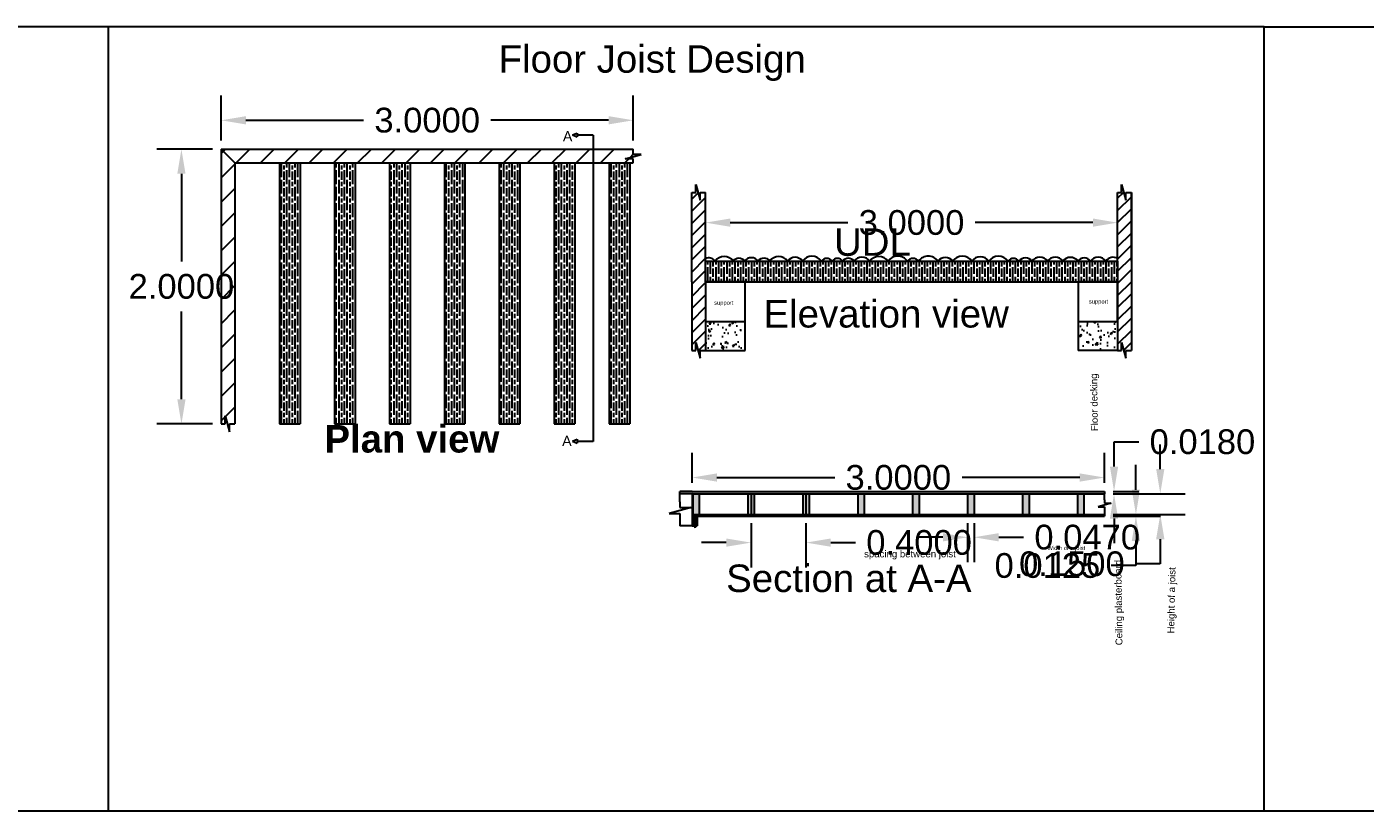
# Model space of a CAD drawing. Header units: inches. Extents: x 16.9 to 90.4, y 6.4 to 23.7.
# Drawn here: x 51.82 to 61.56, y 6.43 to 12.14 of the extents above; entities that cross this region are included whole.
import ezdxf

# ---------------------------------------------------------------- set-up
doc = ezdxf.new("R2010")
doc.units = ezdxf.units.IN
doc.header["$MEASUREMENT"] = 0
doc.styles.get("Standard").update_dxf_attribs({"font": 'arial.ttf'})
doc.dimstyles.get("Standard").update_dxf_attribs({"dimtxt": 0.18, "dimasz": 0.18, "dimexe": 0.18, "dimexo": 0.0625, "dimgap": 0.09, "dimtad": 0, "dimtih": 1, "dimtoh": 1, "dimdec": 4, "dimzin": 0, "dimdsep": 46, "dimtxsty": 'Standard', "dimcen": 0.09, "dimadec": 0, "dimazin": 0, "dimtfac": 1, "dimtdec": 4, "dimtofl": 0, "dimtmove": 0, "dimatfit": 3, "dimfxl": 1, "dimtolj": 1, "dimtzin": 0, "dimarcsym": 0})
pattern_1 = [(90, (16.13851, -2.280487), (0.03, -2e-18), [0.05, -0.01]), (90, (16.14851, -2.290487), (0.03, -2e-18), [0.03, -0.0075, 0.015, -0.0075]), (90, (16.15851, -2.305487), (0.03, -2e-18), [0.05, -0.01])]

# ---------------------------------------------------------------- blocks, each defined once
blk = doc.blocks.new('*D35')
at = {"color": 0, "lineweight": -2, "transparency": 16777216}
for p, q in [((57.0933, 8.5303), (57.0933, 8.208)), ((57.4933, 8.5303), (57.4933, 8.208)), ((56.9133, 8.388), (56.7333, 8.388)), ((57.6733, 8.388), (57.8533, 8.388))]:
    blk.add_line(p, q, dxfattribs=at)
at = {"color": 0, "transparency": 16777216}
for points in [[(56.9133, 8.418), (56.9133, 8.358), (57.0933, 8.388)], [(57.6733, 8.418), (57.6733, 8.358), (57.4933, 8.388)]]:
    blk.add_solid(points, dxfattribs=at)
at = {"layer": 'Defpoints', "color": 0, "transparency": 16777216}
for p in [(57.0933, 8.5928), (57.4933, 8.5928), (57.4933, 8.388)]:
    blk.add_point(p, dxfattribs=at)
at = {"color": 0, "transparency": 16777216, "insert": (58.3167, 8.388), "char_height": 0.18, "attachment_point": 5}
blk.add_mtext('\\A1;0.4000', dxfattribs=at)
blk = doc.blocks.new('*D28')
at = {"color": 0, "lineweight": -2, "transparency": 16777216}
for p, q in [((60.0721, 8.9228), (60.0721, 9.1028)), ((59.8517, 8.7428), (60.2521, 8.7428)), ((59.8517, 8.5928), (60.2521, 8.5928)), ((60.0721, 8.4128), (60.0721, 8.2328)), ((60.0721, 8.2328), (59.8921, 8.2328))]:
    blk.add_line(p, q, dxfattribs=at)
at = {"color": 0, "transparency": 16777216}
for points in [[(60.0421, 8.9228), (60.1021, 8.9228), (60.0721, 8.7428)], [(60.0421, 8.4128), (60.1021, 8.4128), (60.0721, 8.5928)]]:
    blk.add_solid(points, dxfattribs=at)
at = {"layer": 'Defpoints', "color": 0, "transparency": 16777216}
for p in [(59.7892, 8.7428), (59.7892, 8.5928), (60.0721, 8.5928)]:
    blk.add_point(p, dxfattribs=at)
at = {"color": 0, "transparency": 16777216, "insert": (59.4288, 8.2328), "char_height": 0.18, "attachment_point": 5}
blk.add_mtext('\\A1;0.1500', dxfattribs=at)
blk = doc.blocks.new('*D36')
at = {"color": 0, "lineweight": -2, "transparency": 16777216}
for p, q in [((59.7356, 8.9408), (59.7356, 9.1208)), ((59.7356, 9.1208), (59.9156, 9.1208)), ((59.7282, 8.7608), (59.9156, 8.7608)), ((59.7282, 8.7428), (59.9156, 8.7428)), ((59.7356, 8.5628), (59.7356, 8.3828))]:
    blk.add_line(p, q, dxfattribs=at)
at = {"color": 0, "transparency": 16777216}
for points in [[(59.7056, 8.9408), (59.7656, 8.9408), (59.7356, 8.7608)], [(59.7056, 8.5628), (59.7656, 8.5628), (59.7356, 8.7428)]]:
    blk.add_solid(points, dxfattribs=at)
at = {"layer": 'Defpoints', "color": 0, "transparency": 16777216}
for p in [(59.6657, 8.7608), (59.6657, 8.7428), (59.7356, 8.7608)]:
    blk.add_point(p, dxfattribs=at)
at = {"color": 0, "transparency": 16777216, "insert": (60.3789, 9.1208), "char_height": 0.18, "attachment_point": 5}
blk.add_mtext('\\A1;0.0180', dxfattribs=at)
blk = doc.blocks.new('*D37')
at = {"color": 0, "lineweight": -2, "transparency": 16777216}
for p, q in [((59.8948, 8.7728), (59.8948, 8.9528)), ((59.7282, 8.5928), (60.0748, 8.5928)), ((59.7282, 8.5803), (60.0748, 8.5803)), ((59.8948, 8.4003), (59.8948, 8.2203)), ((59.8948, 8.2203), (59.7148, 8.2203))]:
    blk.add_line(p, q, dxfattribs=at)
at = {"color": 0, "transparency": 16777216}
for points in [[(59.8648, 8.7728), (59.9248, 8.7728), (59.8948, 8.5928)], [(59.8648, 8.4003), (59.9248, 8.4003), (59.8948, 8.5803)]]:
    blk.add_solid(points, dxfattribs=at)
at = {"layer": 'Defpoints', "color": 0, "transparency": 16777216}
for p in [(59.6657, 8.5928), (59.6657, 8.5803), (59.8948, 8.5803)]:
    blk.add_point(p, dxfattribs=at)
at = {"color": 0, "transparency": 16777216, "insert": (59.2505, 8.2203), "char_height": 0.18, "attachment_point": 5}
blk.add_mtext('\\A1;0.0125', dxfattribs=at)
blk = doc.blocks.new('*D38')
at = {"color": 0, "lineweight": -2, "transparency": 16777216}
for p, q in [((53.2365, 11.3134), (53.2365, 11.6401)), ((56.2365, 11.3134), (56.2365, 11.6401)), ((53.4165, 11.4601), (54.2733, 11.4601)), ((56.0565, 11.4601), (55.1998, 11.4601))]:
    blk.add_line(p, q, dxfattribs=at)
at = {"color": 0, "transparency": 16777216}
for points in [[(53.4165, 11.4901), (53.4165, 11.4301), (53.2365, 11.4601)], [(56.0565, 11.4901), (56.0565, 11.4301), (56.2365, 11.4601)]]:
    blk.add_solid(points, dxfattribs=at)
at = {"layer": 'Defpoints', "color": 0, "transparency": 16777216}
for p in [(56.2365, 11.4601), (53.2365, 11.2509), (56.2365, 11.2509)]:
    blk.add_point(p, dxfattribs=at)
at = {"color": 0, "transparency": 16777216, "insert": (54.7365, 11.4601), "char_height": 0.18, "attachment_point": 5}
blk.add_mtext('\\A1;3.0000', dxfattribs=at)
blk = doc.blocks.new('*D39')
at = {"color": 0, "lineweight": -2, "transparency": 16777216}
for p, q in [((53.174, 11.2509), (52.7677, 11.2509)), ((52.9477, 11.0709), (52.9477, 10.4328)), ((52.9477, 9.4309), (52.9477, 10.069)), ((53.174, 9.2509), (52.7677, 9.2509))]:
    blk.add_line(p, q, dxfattribs=at)
at = {"color": 0, "transparency": 16777216}
for points in [[(52.9177, 11.0709), (52.9777, 11.0709), (52.9477, 11.2509)], [(52.9177, 9.4309), (52.9777, 9.4309), (52.9477, 9.2509)]]:
    blk.add_solid(points, dxfattribs=at)
at = {"layer": 'Defpoints', "color": 0, "transparency": 16777216}
for p in [(53.2365, 11.2509), (52.9477, 9.2509), (53.2365, 9.2509)]:
    blk.add_point(p, dxfattribs=at)
at = {"color": 0, "transparency": 16777216, "insert": (52.9477, 10.2509), "char_height": 0.18, "attachment_point": 5}
blk.add_mtext('\\A1;2.0000', dxfattribs=at)
blk = doc.blocks.new('*D40')
at = {"color": 0, "lineweight": -2, "transparency": 16777216}
for p, q in [((56.6657, 8.8233), (56.6657, 9.0414)), ((59.6657, 8.8233), (59.6657, 9.0414)), ((56.8457, 8.8614), (57.7024, 8.8614)), ((59.4857, 8.8614), (58.629, 8.8614))]:
    blk.add_line(p, q, dxfattribs=at)
at = {"color": 0, "transparency": 16777216}
for points in [[(56.8457, 8.8914), (56.8457, 8.8314), (56.6657, 8.8614)], [(59.4857, 8.8914), (59.4857, 8.8314), (59.6657, 8.8614)]]:
    blk.add_solid(points, dxfattribs=at)
at = {"layer": 'Defpoints', "color": 0, "transparency": 16777216}
for p in [(59.6657, 8.8614), (56.6657, 8.7608), (59.6657, 8.7608)]:
    blk.add_point(p, dxfattribs=at)
at = {"color": 0, "transparency": 16777216, "insert": (58.1657, 8.8614), "char_height": 0.18, "attachment_point": 5}
blk.add_mtext('\\A1;3.0000', dxfattribs=at)
blk = doc.blocks.new('*D41')
at = {"color": 0, "lineweight": -2, "transparency": 16777216}
for p, q in [((58.6698, 8.5303), (58.6698, 8.2468)), ((58.7168, 8.5303), (58.7168, 8.2468)), ((58.4898, 8.4268), (58.3098, 8.4268)), ((58.8968, 8.4268), (59.0768, 8.4268))]:
    blk.add_line(p, q, dxfattribs=at)
at = {"color": 0, "transparency": 16777216}
for points in [[(58.4898, 8.4568), (58.4898, 8.3968), (58.6698, 8.4268)], [(58.8968, 8.4568), (58.8968, 8.3968), (58.7168, 8.4268)]]:
    blk.add_solid(points, dxfattribs=at)
at = {"layer": 'Defpoints', "color": 0, "transparency": 16777216}
for p in [(58.6698, 8.5928), (58.7168, 8.5928), (58.7168, 8.4268)]:
    blk.add_point(p, dxfattribs=at)
at = {"color": 0, "transparency": 16777216, "insert": (59.5402, 8.4268), "char_height": 0.18, "attachment_point": 5}
blk.add_mtext('\\A1;0.0470', dxfattribs=at)
blk = doc.blocks.new('*D42')
at = {"color": 0, "lineweight": -2, "transparency": 16777216}
for p, q in [((56.7618, 10.4974), (56.7618, 10.8956)), ((59.7618, 10.4974), (59.7618, 10.8956)), ((56.9418, 10.7156), (57.7986, 10.7156)), ((59.5818, 10.7156), (58.7251, 10.7156))]:
    blk.add_line(p, q, dxfattribs=at)
at = {"color": 0, "transparency": 16777216}
for points in [[(56.9418, 10.7456), (56.9418, 10.6856), (56.7618, 10.7156)], [(59.5818, 10.7456), (59.5818, 10.6856), (59.7618, 10.7156)]]:
    blk.add_solid(points, dxfattribs=at)
at = {"layer": 'Defpoints', "color": 0, "transparency": 16777216}
for p in [(59.7618, 10.7156), (56.7618, 10.4349), (59.7618, 10.4349)]:
    blk.add_point(p, dxfattribs=at)
at = {"color": 0, "transparency": 16777216, "insert": (58.2618, 10.7156), "char_height": 0.18, "attachment_point": 5}
blk.add_mtext('\\A1;3.0000', dxfattribs=at)

msp = doc.modelspace()

# ---------------------------------------------------------------- hatches: boundary and pattern name
at = {"transparency": 33554684}
h = msp.add_hatch(dxfattribs=at)
h.set_pattern_fill('ANSI31', color=256)
h.set_pattern_definition([(45, (12.03497, -3.1136), (-0.08838835, 0.08838835), [])])
h.paths.add_polyline_path([(56.29278, 11.21166), (56.23651, 11.21166), (56.23651, 11.25094), (53.23651, 11.25094), (53.33651, 11.15094), (56.23651, 11.15094), (56.1968, 11.18014), (56.17818, 11.18014)])
h.paths.add_polyline_path([(53.33651, 11.15094), (53.23651, 11.25094), (53.23651, 9.25094), (53.26571, 9.25094), (53.26571, 9.30928), (53.29723, 9.19467), (53.29723, 9.25094), (53.33651, 9.25094)])
h = msp.add_hatch(dxfattribs=at)
h.set_pattern_fill('GOST_WOOD', color=256, scale=0.01)
h.set_pattern_definition([(90, (12.03497, -3.1136), (0.06, -4e-18), [0.1, -0.02]), (90, (12.05497, -3.1336), (0.06, -4e-18), [0.06, -0.015, 0.03, -0.015]), (90, (12.07497, -3.1636), (0.06, -4e-18), [0.1, -0.02])])
h.paths.add_polyline_path([(53.66151, 9.25094), (53.81151, 9.25094), (53.81151, 11.15094), (53.66151, 11.15094)])
h.paths.add_polyline_path([(54.21151, 11.15094), (54.06151, 11.15094), (54.06151, 9.25094), (54.21151, 9.25094)])
h.paths.add_polyline_path([(54.61151, 11.15094), (54.46151, 11.15094), (54.46151, 9.25094), (54.61151, 9.25094)])
h.paths.add_polyline_path([(54.86151, 9.25094), (55.01151, 9.25094), (55.01151, 11.15094), (54.86151, 11.15094)])
h.paths.add_polyline_path([(55.26151, 9.25094), (55.41151, 9.25094), (55.41151, 11.15094), (55.26151, 11.15094)])
h.paths.add_polyline_path([(55.81151, 11.15094), (55.66151, 11.15094), (55.66151, 9.25094), (55.81151, 9.25094)])
h.paths.add_polyline_path([(56.21151, 11.15094), (56.06151, 11.15094), (56.06151, 9.25094), (56.21151, 9.25094)])
h = msp.add_hatch(dxfattribs=at)
h.set_pattern_fill('ANSI31', color=256, scale=0.5)
h.set_pattern_definition([(45, (12.03861, -2.97781), (-0.04419417, 0.04419417), [])])
h.paths.add_polyline_path([(56.66183, 10.28491), (56.66183, 9.78491), (56.69103, 9.78491), (56.69103, 9.84325), (56.72254, 9.72864), (56.72254, 9.78491), (56.76183, 9.78491), (56.76183, 10.28491), (56.76183, 10.93491), (56.72254, 10.93491), (56.72254, 10.87864), (56.69103, 10.99325), (56.69103, 10.93491), (56.66183, 10.93491)])
h.paths.add_polyline_path([(59.86183, 10.93491), (59.82254, 10.93491), (59.82254, 10.87864), (59.79103, 10.99325), (59.79103, 10.93491), (59.76183, 10.93491), (59.76183, 10.43491), (59.76183, 9.78491), (59.79103, 9.78491), (59.79103, 9.84325), (59.82254, 9.72864), (59.82254, 9.78491), (59.86183, 9.78491)])
h = msp.add_hatch(dxfattribs=at)
h.set_pattern_fill('GOST_WOOD', color=256, scale=0.01)
h.set_pattern_definition([(90, (12.03861, -2.97781), (0.06, -4e-18), [0.1, -0.02]), (90, (12.05861, -2.99781), (0.06, -4e-18), [0.06, -0.015, 0.03, -0.015]), (90, (12.07861, -3.02781), (0.06, -4e-18), [0.1, -0.02])])
h.paths.add_polyline_path([(59.76183, 10.28491), (59.76183, 10.43491), (56.76183, 10.43491), (56.76183, 10.28491), (57.05005, 10.28491)])
h = msp.add_hatch(dxfattribs=at)
h.set_pattern_fill('AR-CONC', color=256, scale=0.02)
h.set_pattern_definition([(50, (12.03861, -2.97781), (0.14345204, -0.01255043), [0.015, -0.165]), (355, (12.03861, -2.97781), (-0.02775027, 0.15043843), [0.012, -0.132]), (100.45144, (12.05057, -2.97886), (0.11570177, 0.137888), [0.01274804, -0.14022842]), (46.1842, (12.03861, -2.93781), (0.21344827, -0.03310386), [0.0225, -0.2475]), (96.63564, (12.0564, -2.94057), (0.1869324, 0.1948237), [0.0191221, -0.2103428]), (351.18416, (12.0386, -2.93781), (0.1869324, 0.1948237), [0.018, -0.198]), (21, (12.05861, -2.94781), (0.1193814, -0.08052378), [0.015, -0.165]), (326, (12.05861, -2.94781), (0.04866307, 0.14503), [0.012, -0.132]), (71.45144, (12.06856, -2.95452), (0.16804448, 0.06450623), [0.01274804, -0.14022842]), (37.5, (12.03861, -2.97781), (0.00243197, 0.06657877), [0, -0.1304, 0, -0.134, 0, -0.1325]), (7.5, (12.03861, -2.97781), (0.05261391, 0.07888234), [0, -0.0764, 0, -0.1274, 0, -0.0505]), (327.5, (11.99401, -2.97781), (0.10676449, -0.004510974), [0, -0.05, 0, -0.156, 0, -0.207]), (317.5, (11.97401, -2.97781), (0.11663723, 0.020021), [0, -0.065, 0, -0.1036, 0, -0.147])])
h.paths.add_polyline_path([(56.76183, 9.99669), (56.76183, 9.78491), (57.05005, 9.78491), (57.05005, 9.99669)])
h.paths.add_polyline_path([(59.4736, 9.99669), (59.4736, 9.78491), (59.76183, 9.78491), (59.76183, 9.99669)])
h = msp.add_hatch(dxfattribs=at)
h.set_pattern_fill('GOST_WOOD', color=256, scale=0.005)
h.set_pattern_definition(pattern_1)
h.paths.add_polyline_path([(59.6657, 8.76075), (56.6657, 8.76075), (56.5756, 8.76075), (56.5756, 8.74275), (56.6657, 8.74275), (59.6657, 8.74275)])
h.paths.add_polyline_path([(59.6657, 8.59275), (56.71684, 8.59275), (56.70034, 8.59275), (56.70034, 8.58025), (59.6657, 8.58025)])
h = msp.add_hatch(dxfattribs=at)
h.set_pattern_fill('GOST_WOOD', color=256, scale=0.005)
h.set_pattern_definition(pattern_1)
h.paths.add_polyline_path([(56.71684, 8.74275), (56.66984, 8.74275), (56.66984, 8.59275), (56.71684, 8.59275)])
h.paths.add_polyline_path([(57.11684, 8.74275), (57.06984, 8.74275), (57.06984, 8.59275), (57.11684, 8.59275)])
h.paths.add_polyline_path([(57.51684, 8.74275), (57.46984, 8.74275), (57.46984, 8.59275), (57.51684, 8.59275)])
h.paths.add_polyline_path([(57.91684, 8.74275), (57.86984, 8.74275), (57.86984, 8.59275), (57.91684, 8.59275)])
h.paths.add_polyline_path([(58.31684, 8.74275), (58.26984, 8.74275), (58.26984, 8.59275), (58.31684, 8.59275)])
h.paths.add_polyline_path([(58.71684, 8.74275), (58.66984, 8.74275), (58.66984, 8.59275), (58.71684, 8.59275)])
h.paths.add_polyline_path([(59.11684, 8.74275), (59.06984, 8.74275), (59.06984, 8.59275), (59.11684, 8.59275)])
h.paths.add_polyline_path([(59.51684, 8.74275), (59.46984, 8.74275), (59.46984, 8.59275), (59.51684, 8.59275)])

# ---------------------------------------------------------------- linework, layer by layer
for p, q in [((52.41606, 12.14037), (38.61469, 12.14037)), ((52.41606, 6.43388), (52.41606, 12.14037)), ((60.82923, 12.14037), (52.41606, 12.14037)), ((55.79494, 11.35332), (55.82731, 11.36737)), ((55.79494, 11.35332), (55.82731, 11.33979)), ((55.82731, 11.36737), (55.82731, 11.33979)), ((55.94436, 11.35114), (55.82731, 11.35114)), ((55.94436, 11.35114), (55.94436, 9.12376)), ((53.23651, 11.25094), (53.23651, 9.25094)), ((53.23651, 11.25094), (56.23651, 11.25094)), ((53.23651, 11.25094), (53.33651, 11.15094)), ((56.17818, 11.18014), (56.29278, 11.21166)), ((56.23651, 11.21166), (56.23651, 11.25094)), ((56.29278, 11.21166), (56.23651, 11.21166)), ((53.33651, 11.15094), (53.33651, 9.25094)), ((53.33651, 11.15094), (56.23651, 11.15094)), ((53.66151, 11.15094), (53.66151, 9.25094)), ((53.81151, 11.15094), (53.81151, 9.25094)), ((54.06151, 11.15094), (54.06151, 9.25094)), ((54.21151, 11.15094), (54.21151, 9.25094)), ((54.46151, 11.15094), (54.46151, 9.25094)), ((54.61151, 11.15094), (54.61151, 9.25094)), ((54.86151, 11.15094), (54.86151, 9.25094)), ((55.01151, 11.15094), (55.01151, 9.25094)), ((55.26151, 11.15094), (55.26151, 9.25094)), ((55.41151, 11.15094), (55.41151, 9.25094)), ((55.41151, 11.15094), (55.41151, 9.25094)), ((55.66151, 11.15094), (55.66151, 9.25094)), ((55.81151, 11.15094), (55.81151, 9.25094)), ((56.06151, 11.15094), (56.06151, 9.25094)), ((56.23651, 11.18014), (56.17818, 11.18014)), ((56.21151, 11.15094), (56.21151, 9.25094)), ((56.23651, 11.15094), (56.23651, 11.18014)), ((56.66183, 10.28491), (56.66183, 10.93491)), ((56.66183, 10.93491), (56.69103, 10.93491)), ((56.69103, 10.93491), (56.69103, 10.99325)), ((56.69103, 10.99325), (56.72254, 10.87864)), ((56.72254, 10.93491), (56.76183, 10.93491)), ((56.72254, 10.87864), (56.72254, 10.93491)), ((56.76183, 10.28491), (56.76183, 10.93491)), ((59.76183, 10.43491), (59.76183, 10.93491)), ((59.76183, 10.93491), (59.79103, 10.93491)), ((59.79103, 10.93491), (59.79103, 10.99325)), ((59.79103, 10.99325), (59.82254, 10.87864)), ((59.82254, 10.93491), (59.86183, 10.93491)), ((59.82254, 10.87864), (59.82254, 10.93491)), ((59.86183, 10.43491), (59.86183, 10.93491)), ((59.86183, 10.93491), (59.86183, 9.78491)), ((56.76183, 10.43491), (59.76183, 10.43491)), ((59.76183, 10.43491), (59.76183, 9.78491)), ((56.66183, 10.28491), (56.66183, 9.78491)), ((56.76183, 10.28491), (59.76183, 10.28491)), ((56.76183, 10.28491), (56.76183, 9.78491)), ((56.76183, 10.28491), (56.76183, 9.99669)), ((57.05005, 10.28491), (56.76183, 10.28491)), ((57.05005, 9.78491), (57.05005, 10.28491)), ((59.4736, 10.28491), (59.4736, 9.78491)), ((59.76183, 10.28491), (59.4736, 10.28491)), ((59.76183, 9.99669), (59.76183, 10.28491)), ((56.76183, 9.99669), (57.05005, 9.99669)), ((59.4736, 9.99669), (59.76183, 9.99669)), ((56.69103, 9.78491), (56.69103, 9.84325)), ((56.69103, 9.84325), (56.72254, 9.72864)), ((59.79103, 9.78491), (59.79103, 9.84325)), ((59.79103, 9.84325), (59.82254, 9.72864)), ((56.66183, 9.78491), (56.69103, 9.78491)), ((56.72254, 9.78491), (56.76183, 9.78491)), ((56.72254, 9.72864), (56.72254, 9.78491)), ((56.76183, 9.78491), (57.05005, 9.78491)), ((59.76183, 9.78491), (59.4736, 9.78491)), ((59.76183, 9.78491), (59.79103, 9.78491)), ((59.82254, 9.78491), (59.86183, 9.78491)), ((59.82254, 9.72864), (59.82254, 9.78491)), ((53.26571, 9.25094), (53.26571, 9.30928)), ((53.26571, 9.30928), (53.29723, 9.19467)), ((53.23651, 9.25094), (53.26571, 9.25094)), ((53.29723, 9.25094), (53.33651, 9.25094)), ((53.29723, 9.19467), (53.29723, 9.25094)), ((53.66151, 9.25094), (53.81151, 9.25094)), ((54.06151, 9.25094), (54.21151, 9.25094)), ((54.46151, 9.25094), (54.61151, 9.25094)), ((54.86151, 9.25094), (55.01151, 9.25094)), ((55.26151, 9.25094), (55.41151, 9.25094)), ((55.66151, 9.25094), (55.81151, 9.25094)), ((56.06151, 9.25094), (56.21151, 9.25094)), ((55.79494, 9.12594), (55.82731, 9.13998)), ((55.79494, 9.12594), (55.82731, 9.11241)), ((55.82731, 9.13998), (55.82731, 9.11241)), ((55.94436, 9.12376), (55.82731, 9.12376)), ((56.6657, 8.76075), (56.5756, 8.76075)), ((56.5756, 8.6851), (56.5756, 8.76075)), ((56.6657, 8.74275), (56.5756, 8.74275)), ((56.5756, 8.6851), (56.5756, 8.64403)), ((56.6657, 8.76075), (59.6657, 8.76075)), ((56.6657, 8.74275), (59.6657, 8.74275)), ((56.6657, 8.74275), (56.6657, 8.51075)), ((56.66984, 8.74275), (56.66984, 8.59275)), ((56.71684, 8.74275), (56.71684, 8.59275)), ((57.06984, 8.74275), (57.06984, 8.59275)), ((57.09334, 8.74275), (57.09334, 8.59275)), ((57.11684, 8.74275), (57.11684, 8.59275)), ((57.46984, 8.74275), (57.46984, 8.59275)), ((57.49334, 8.74275), (57.49334, 8.59275)), ((57.51684, 8.74275), (57.51684, 8.59275)), ((57.86984, 8.74275), (57.86984, 8.59275)), ((57.91684, 8.74275), (57.91684, 8.59275)), ((58.26984, 8.74275), (58.26984, 8.59275)), ((58.31684, 8.74275), (58.31684, 8.59275)), ((58.66984, 8.74275), (58.66984, 8.59275)), ((58.71684, 8.74275), (58.71684, 8.59275)), ((59.06984, 8.74275), (59.06984, 8.59275)), ((59.11684, 8.74275), (59.11684, 8.59275)), ((59.46984, 8.74275), (59.46984, 8.59275)), ((59.51684, 8.74275), (59.51684, 8.59275)), ((59.71381, 8.67432), (59.61928, 8.64833)), ((59.6657, 8.76075), (59.6657, 8.74275)), ((59.6657, 8.6984), (59.6657, 8.74275)), ((59.6657, 8.6984), (59.6657, 8.67432)), ((59.6657, 8.67432), (59.71381, 8.67432)), ((56.65766, 8.64403), (56.49644, 8.59969)), ((56.49644, 8.59969), (56.5756, 8.59969)), ((56.5756, 8.64403), (56.65766, 8.64403)), ((56.5756, 8.59969), (56.5756, 8.51075)), ((56.70034, 8.59275), (56.6657, 8.51075)), ((56.68948, 8.59275), (56.6657, 8.53645)), ((56.67863, 8.59275), (56.6657, 8.56214)), ((56.66984, 8.59275), (56.71684, 8.59275)), ((56.70034, 8.59275), (56.70034, 8.51075)), ((56.70034, 8.58025), (59.6657, 8.58025)), ((56.71684, 8.59275), (59.6657, 8.59275)), ((57.06984, 8.59275), (57.11684, 8.59275)), ((57.46984, 8.59275), (57.51684, 8.59275)), ((57.86984, 8.59275), (57.91684, 8.59275)), ((58.26984, 8.59275), (58.31684, 8.59275)), ((58.66984, 8.59275), (58.71684, 8.59275)), ((59.06984, 8.59275), (59.11684, 8.59275)), ((59.46984, 8.59275), (59.51684, 8.59275)), ((59.61928, 8.64833), (59.6657, 8.64833)), ((59.6657, 8.64833), (59.6657, 8.58025)), ((56.6657, 8.51075), (56.5756, 8.51075)), ((56.6657, 8.51075), (56.67805, 8.51075)), ((56.67805, 8.5143), (56.67655, 8.51075)), ((56.67805, 8.5143), (56.67655, 8.51075)), ((56.67805, 8.51075), (56.67805, 8.52672)), ((56.67805, 8.52672), (56.68668, 8.49535)), ((56.70034, 8.56706), (56.68012, 8.5192)), ((56.70034, 8.56706), (56.68012, 8.5192)), ((56.68668, 8.51075), (56.70034, 8.51075)), ((56.68668, 8.49535), (56.68668, 8.51075)), ((56.70034, 8.54136), (56.68741, 8.51075)), ((60.82923, 6.43388), (38.61469, 6.43388))]:
    msp.add_line(p, q)
msp.add_lwpolyline([(60.82923, 12.14037), (73.56972, 12.14037), (73.56972, 6.43388), (60.82923, 6.43388)], close=True)
msp.add_lwpolyline([(59.76183, 10.45545, 0.3802532), (59.67536, 10.43491, 0.5205671), (59.56447, 10.43491, 0.5205671), (59.47228, 10.43491, 0.5205671), (59.36424, 10.43491, 0.5205671), (59.25166, 10.43491, 0.5205671), (59.1388, 10.43491, 0.5205671), (59.04237, 10.43491, 0.5205671), (58.96395, 10.43491, 0.5205671), (58.824, 10.43491, 0.5205671), (58.70135, 10.43491, 0.5205671), (58.56052, 10.43491, 0.5205671), (58.45415, 10.43491, 0.5205671), (58.31175, 10.43491, 0.5205671), (58.2328, 10.43491, 0.5205671), (58.09031, 10.43491, 0.5205671), (57.95813, 10.43491, 0.5205671), (57.84286, 10.43491, 0.5205671), (57.7606, 10.43491, 0.5205671), (57.68376, 10.43491, 0.5205671), (57.60552, 10.43491, 0.5205671), (57.4684, 10.43491, 0.5205671), (57.3592, 10.43491, 0.5205671), (57.23079, 10.43491, 0.5205671), (57.14532, 10.43491, 0.5205671), (57.0465, 10.43491, 0.5205671), (56.96357, 10.43491, 0.5205671), (56.83295, 10.43491, 0.3721484), (56.76183, 10.45287)], format="xyb")

# ---------------------------------------------------------------- texts
at = {"attachment_point": 1}
for s, width, gutter_width, heights, insert, char_height in [('Floor Joist Design', 7.7393787, 1, [0], (55.25616, 12.00631), 0.2), ('A', 0.093567, 0.37477, [0], (55.72371, 11.38103), 0.07495), ('UDL', 1.7500435, 1, [0], (57.69758, 10.67415), 0.2), ('support', 0.213936, 1, [0], (56.82523, 10.14786), 0.03), ('Elevation view', 2.2894228, 1, [0], (57.18418, 10.15243), 0.2), ('support', 0.213936, 1, [0], (59.55267, 10.15693), 0.03), ('{\\fArial|b1|i0|c0|p34;Plan view}', 2.4491297, 1, [0], (53.98848, 9.24302), 0.2), ('A', 0.093567, 0.37477, [0], (55.71825, 9.165), 0.07495), ('spacing between joist ', 0.7755947, 1, [0.02106], (57.91655, 8.33058), 0.05), ('Width of a joist', 0.4455867, 1, [0], (59.25091, 8.36396), 0.03), ('Section at A-A', 2.530836, 1, [0], (56.91242, 8.22839), 0.2)]:
    msp.add_mtext_dynamic_manual_height_columns(s, width=width, gutter_width=gutter_width, heights=heights, dxfattribs=dict(at, insert=insert, char_height=char_height))
at = {"char_height": 0.05, "attachment_point": 1}
for s, width, heights, insert, rotation in [('Floor decking', 0.6367064, [0], (59.56843, 9.19826), 90.862949), ('Ceiling plasterboard', 1.5372828, [0.06555], (59.74689, 7.64066), 90.826292), ('Height of a joist', 1.3340265, [0], (60.1232, 7.72795), 88.813763)]:
    msp.add_mtext_dynamic_manual_height_columns(s, width=width, gutter_width=1, heights=heights, dxfattribs=dict(at, insert=insert, rotation=rotation))

# ---------------------------------------------------------------- dimensions: what is measured, and where the dimension line sits
for base, p1, p2, picture, middle in [((56.23651, 11.46011), (53.23651, 11.25094), (56.23651, 11.25094), '*D38', (54.73651, 11.46011)), ((59.76183, 10.71565), (56.76183, 10.43491), (59.76183, 10.43491), '*D42', (58.26183, 10.71565)), ((59.6657, 8.86136), (56.6657, 8.76075), (59.6657, 8.76075), '*D40', (58.1657, 8.86136)), ((57.49334, 8.38802), (57.09334, 8.59275), (57.49334, 8.59275), '*D35', (58.31667, 8.38802)), ((58.71684, 8.4268), (58.66984, 8.59275), (58.71684, 8.59275), '*D41', (59.54017, 8.4268))]:
    dim = msp.add_linear_dim(base=base, p1=p1, p2=p2, dimstyle='Standard')
    dim.commit()
    dim.dimension.update_dxf_attribs({"geometry": picture, "text_midpoint": middle})
for base, p1, p2, picture, middle in [((52.94772, 9.25094), (53.23651, 11.25094), (53.23651, 9.25094), '*D39', (52.94772, 10.25094)), ((59.73555, 8.76075), (59.6657, 8.74275), (59.6657, 8.76075), '*D36', (60.37888, 9.12075)), ((60.07214, 8.59275), (59.7892, 8.74275), (59.7892, 8.59275), '*D28', (59.42882, 8.23275)), ((59.8948, 8.58025), (59.6657, 8.59275), (59.6657, 8.58025), '*D37', (59.2505, 8.22025))]:
    dim = msp.add_linear_dim(base=base, p1=p1, p2=p2, angle=90, dimstyle='Standard')
    dim.commit()
    dim.dimension.update_dxf_attribs({"geometry": picture, "text_midpoint": middle})

doc.saveas('drawing.dxf')
